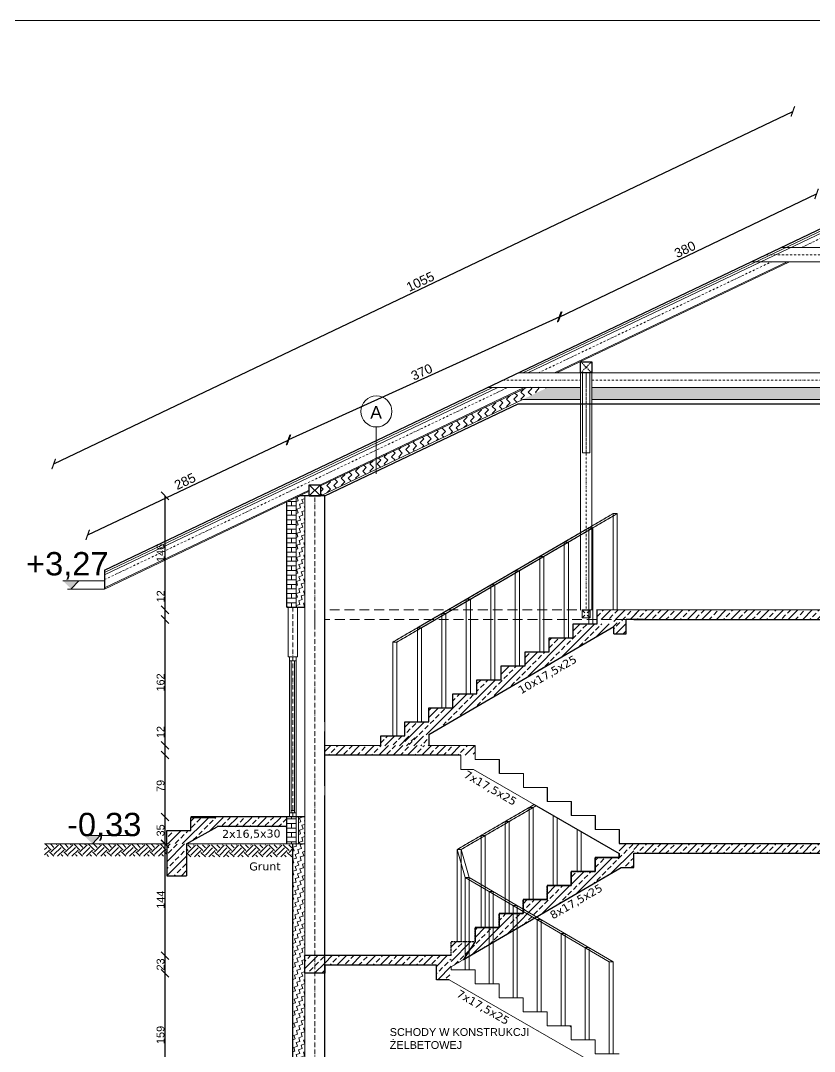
# Model space of a CAD drawing. Header units: millimetres. Extents: x -531 to 2763, y -585 to 1483.
# Drawn here: x -7 to 1013, y 157 to 1483 of the extents above; entities that cross this region are included whole.
import ezdxf
from ezdxf.enums import TextEntityAlignment as Align

# ---------------------------------------------------------------- set-up
doc = ezdxf.new("R2010")
doc.units = ezdxf.units.MM
for name, pattern in [('ACAD_ISO10W100', [18, 12, -3, 0, -3]), ('DASHEDX2', [1.5, 1, -0.5]), ('KRESKAKROPKAX2', [50.8, 25.4, -12.7, 0, -12.7]), ('KRESKOWA', [19.05, 12.7, -6.35])]:
    doc.linetypes.add(name, pattern=pattern)
for name, color, linetype, lineweight in [('52j - MURŁATA', 32, 'Continuous', 40), ('6b - MURŁATA', 5, 'Continuous', 25), ('6c - KLESZCZE', 53, 'Continuous', 25), ('6d - SŁUP', 5, 'Continuous', 25), ('6e - MIECZE', 153, 'KRESKOWA', 25), ('6f - PŁATEW', 41, 'Continuous', 25), ('KOMIN', 9, 'Continuous', 30), ('osie kleszczy', 63, 'KRESKAKROPKAX2', 13), ('osie mieczy', 153, 'KRESKAKROPKAX2', 13), ('osie pełnych', 113, 'KRESKAKROPKAX2', 13), ('osie płatwi', 41, 'KRESKAKROPKAX2', 13), ('osie słupów', 21, 'KRESKAKROPKAX2', 13), ('SCHODY', 5, 'Continuous', 30), ('wiązar pełny', 113, 'Continuous', 25)]:
    doc.layers.add(name, color=color, linetype=linetype, lineweight=lineweight)
for name, color, linetype in [('BALUSTRADA', 7, 'Continuous'), ('Detale', 240, 'Continuous'), ('Przekrój', 7, 'Continuous'), ('Wymiary', 254, 'Continuous')]:
    doc.layers.add(name, color=color, linetype=linetype)
doc.styles.add('Opisowy', font='arial.ttf')
doc.styles.get("Standard").update_dxf_attribs({"font": 'arial.ttf'})
doc.dimstyles.new('ISO-25', dxfattribs={"dimtxt": 2.5, "dimasz": 2.5, "dimexe": 1.25, "dimexo": 0.625, "dimtad": 1, "dimtxsty": 'Standard', "dimcen": 2.5, "dimadec": 0, "dimazin": 0, "dimtfac": 1, "dimtmove": 0, "dimatfit": 3, "dimfxl": 1, "dimarcsym": 0})

# ---------------------------------------------------------------- blocks, each defined once
blk = doc.blocks.new('_ArchTick')
at = {"color": 0, "linetype": 'ByBlock', "const_width": 0.15}
blk.add_lwpolyline([(-0.5, -0.5), (0.5, 0.5)], dxfattribs=at)
blk = doc.blocks.new('*D17')
at = {"layer": 'Defpoints', "color": 0, "transparency": 16777216}
for p in [(985.6, 1366.1), (1050.8, 1229.4), (100.7, 776.2)]:
    blk.add_point(p, dxfattribs=at)
at = {"layer": 'Wymiary', "color": 0, "lineweight": -2, "transparency": 16777216}
blk.add_line((35.5, 912.8), (985.6, 1366.1), dxfattribs=at)
at = {"layer": 'Wymiary', "color": 0, "lineweight": -2, "transparency": 16777216, "xscale": 10, "yscale": 10, "zscale": 10}
for p, rotation in [((985.6, 1366.1), 25.50550955168237), ((35.5, 912.8), 205.5055095516824)]:
    blk.add_blockref('_ArchTick', p, dxfattribs=dict(at, rotation=rotation))
at = {"layer": 'Wymiary', "color": 0, "lineweight": 13, "transparency": 16777216, "insert": (506.8, 1147.3), "char_height": 12, "attachment_point": 5, "rotation": 25.5055}
blk.add_mtext('1055', dxfattribs=at)
blk = doc.blocks.new('*D20')
at = {"layer": 'Defpoints', "color": 0, "transparency": 16777216}
for p in [(686.5, 1102.3), (712.7, 1044.4), (364, 886.2)]:
    blk.add_point(p, dxfattribs=at)
at = {"layer": 'Wymiary', "color": 0, "lineweight": -2, "transparency": 16777216}
blk.add_line((337.8, 944.1), (686.5, 1102.3), dxfattribs=at)
at = {"layer": 'Wymiary', "color": 0, "lineweight": -2, "transparency": 16777216, "xscale": 10, "yscale": 10, "zscale": 10}
for p, rotation in [((686.5, 1102.3), 24.39875955158865), ((337.8, 944.1), 204.3987595515887)]:
    blk.add_blockref('_ArchTick', p, dxfattribs=dict(at, rotation=rotation))
at = {"layer": 'Wymiary', "color": 0, "lineweight": 13, "transparency": 16777216, "insert": (508.6, 1031), "char_height": 12, "attachment_point": 5, "rotation": 24.3988}
blk.add_mtext('370', dxfattribs=at)
blk = doc.blocks.new('*D21')
at = {"layer": 'Defpoints', "color": 0, "transparency": 16777216}
for p in [(1016.1, 1260.1), (1043.6, 1202.8), (712.7, 1044.4)]:
    blk.add_point(p, dxfattribs=at)
at = {"layer": 'Wymiary', "color": 0, "lineweight": -2, "transparency": 16777216}
blk.add_line((685.3, 1101.7), (1016.1, 1260.1), dxfattribs=at)
at = {"layer": 'Wymiary', "color": 0, "lineweight": -2, "transparency": 16777216, "xscale": 10, "yscale": 10, "zscale": 10}
for p, rotation in [((1016.1, 1260.1), 25.59100271970251), ((685.3, 1101.7), 205.5910027197025)]:
    blk.add_blockref('_ArchTick', p, dxfattribs=dict(at, rotation=rotation))
at = {"layer": 'Wymiary', "color": 0, "lineweight": 13, "transparency": 16777216, "insert": (847, 1188.7), "char_height": 12, "attachment_point": 5, "rotation": 25.591}
blk.add_mtext('380', dxfattribs=at)
blk = doc.blocks.new('*D22')
at = {"layer": 'Defpoints', "color": 0, "transparency": 16777216}
for p in [(336.8, 943.6), (358.4, 898.1), (100.7, 776.2)]:
    blk.add_point(p, dxfattribs=at)
at = {"layer": 'Wymiary', "color": 0, "lineweight": -2, "transparency": 16777216}
blk.add_line((79.2, 821.7), (336.8, 943.6), dxfattribs=at)
at = {"layer": 'Wymiary', "color": 0, "lineweight": -2, "transparency": 16777216, "xscale": 10, "yscale": 10, "zscale": 10}
for p, rotation in [((336.8, 943.6), 25.32129196303314), ((79.2, 821.7), 205.3212919630332)]:
    blk.add_blockref('_ArchTick', p, dxfattribs=dict(at, rotation=rotation))
at = {"layer": 'Wymiary', "color": 0, "lineweight": 13, "transparency": 16777216, "insert": (204.3, 890.5), "char_height": 12, "attachment_point": 5, "rotation": 25.3213}
blk.add_mtext('285', dxfattribs=at)
blk = doc.blocks.new('*D23')
at = {"layer": 'Defpoints', "color": 0, "transparency": 16777216}
for p in [(1050.8, 1229.9), (-251, 47.9), (1050.8, 47.9)]:
    blk.add_point(p, dxfattribs=at)
at = {"layer": 'Wymiary', "color": 0, "lineweight": -2, "transparency": 16777216}
blk.add_line((-251, 1229.9), (-251, 47.9), dxfattribs=at)
at = {"layer": 'Wymiary', "color": 0, "lineweight": -2, "transparency": 16777216, "xscale": 10, "yscale": 10, "zscale": 10}
for p, rotation in [((-251, 1229.9), 90), ((-251, 47.9), 270)]:
    blk.add_blockref('_ArchTick', p, dxfattribs=dict(at, rotation=rotation))
at = {"layer": 'Wymiary', "color": 0, "lineweight": 13, "transparency": 16777216, "insert": (-259.7, 638.9), "char_height": 12, "attachment_point": 5, "rotation": 90}
blk.add_mtext('1180', dxfattribs=at)
blk = doc.blocks.new('_Oblique')
at = {"color": 0, "linetype": 'ByBlock', "lineweight": -2}
blk.add_line((-0.5, -0.5), (0.5, 0.5), dxfattribs=at)
blk = doc.blocks.new('*D49')
at = {"layer": 'Defpoints', "color": 0, "transparency": 16777216}
for p in [(1050.8, 1229.4), (-182.6, 776.2), (100.7, 776.2)]:
    blk.add_point(p, dxfattribs=at)
at = {"layer": 'Wymiary', "color": 0, "lineweight": -2, "transparency": 16777216}
blk.add_line((-182.6, 1229.4), (-182.6, 776.2), dxfattribs=at)
at = {"layer": 'Wymiary', "color": 0, "lineweight": -2, "transparency": 16777216, "xscale": 10, "yscale": 10, "zscale": 10}
for p, rotation in [((-182.6, 1229.4), 90), ((-182.6, 776.2), 270)]:
    blk.add_blockref('_Oblique', p, dxfattribs=dict(at, rotation=rotation))
at = {"layer": 'Wymiary', "color": 0, "transparency": 16777216, "insert": (-192.4, 1002.8), "char_height": 18, "attachment_point": 5, "rotation": 90}
blk.add_mtext('453', dxfattribs=at)
blk = doc.blocks.new('*D52')
at = {"layer": 'Defpoints', "color": 0, "transparency": 16777216}
for p in [(178.6, 257.9), (358.4, 257.9), (358.4, 99.4)]:
    blk.add_point(p, dxfattribs=at)
at = {"layer": 'Wymiary', "color": 0, "lineweight": -2, "transparency": 16777216}
blk.add_line((178.6, 99.4), (178.6, 257.9), dxfattribs=at)
at = {"layer": 'Wymiary', "color": 0, "lineweight": -2, "transparency": 16777216, "xscale": 10, "yscale": 10, "zscale": 10}
for p, rotation in [((178.6, 257.9), 90), ((178.6, 99.4), 270)]:
    blk.add_blockref('_Oblique', p, dxfattribs=dict(at, rotation=rotation))
at = {"layer": 'Wymiary', "color": 0, "transparency": 16777216, "insert": (172.9, 178.6), "char_height": 10, "attachment_point": 5, "rotation": 90}
blk.add_mtext('159', dxfattribs=at)
blk = doc.blocks.new('*D53')
at = {"layer": 'Defpoints', "color": 0, "transparency": 16777216}
for p in [(178.6, 280.6), (358.4, 280.6), (358.4, 257.9)]:
    blk.add_point(p, dxfattribs=at)
at = {"layer": 'Wymiary', "color": 0, "lineweight": -2, "transparency": 16777216}
blk.add_line((178.6, 257.9), (178.6, 280.6), dxfattribs=at)
at = {"layer": 'Wymiary', "color": 0, "lineweight": -2, "transparency": 16777216, "xscale": 10, "yscale": 10, "zscale": 10}
for p, rotation in [((178.6, 280.6), 90), ((178.6, 257.9), 270)]:
    blk.add_blockref('_Oblique', p, dxfattribs=dict(at, rotation=rotation))
at = {"layer": 'Wymiary', "color": 0, "transparency": 16777216, "insert": (172.9, 269.3), "char_height": 10, "attachment_point": 5, "rotation": 90}
blk.add_mtext('23', dxfattribs=at)
blk = doc.blocks.new('*D54')
at = {"layer": 'Defpoints', "color": 0, "transparency": 16777216}
for p in [(178.6, 424.4), (358.4, 424.4), (358.4, 280.6)]:
    blk.add_point(p, dxfattribs=at)
at = {"layer": 'Wymiary', "color": 0, "lineweight": -2, "transparency": 16777216}
blk.add_line((178.6, 280.6), (178.6, 424.4), dxfattribs=at)
at = {"layer": 'Wymiary', "color": 0, "lineweight": -2, "transparency": 16777216, "xscale": 10, "yscale": 10, "zscale": 10}
for p, rotation in [((178.6, 424.4), 90), ((178.6, 280.6), 270)]:
    blk.add_blockref('_Oblique', p, dxfattribs=dict(at, rotation=rotation))
at = {"layer": 'Wymiary', "color": 0, "transparency": 16777216, "insert": (173, 352.5), "char_height": 10, "attachment_point": 5, "rotation": 90}
blk.add_mtext('144', dxfattribs=at)
blk = doc.blocks.new('*D55')
at = {"layer": 'Defpoints', "color": 0, "transparency": 16777216}
for p in [(178.6, 459), (358.4, 459), (358.4, 424.3)]:
    blk.add_point(p, dxfattribs=at)
at = {"layer": 'Wymiary', "color": 0, "lineweight": -2, "transparency": 16777216}
blk.add_line((178.6, 424.3), (178.6, 459), dxfattribs=at)
at = {"layer": 'Wymiary', "color": 0, "lineweight": -2, "transparency": 16777216, "xscale": 10, "yscale": 10, "zscale": 10}
for p, rotation in [((178.6, 459), 90), ((178.6, 424.3), 270)]:
    blk.add_blockref('_Oblique', p, dxfattribs=dict(at, rotation=rotation))
at = {"layer": 'Wymiary', "color": 0, "transparency": 16777216, "insert": (172.9, 441.7), "char_height": 10, "attachment_point": 5, "rotation": 90}
blk.add_mtext('35', dxfattribs=at)
blk = doc.blocks.new('*D56')
at = {"layer": 'Defpoints', "color": 0, "transparency": 16777216}
for p in [(178.6, 538.5), (384.1, 538.5), (358.4, 459)]:
    blk.add_point(p, dxfattribs=at)
at = {"layer": 'Wymiary', "color": 0, "lineweight": -2, "transparency": 16777216}
blk.add_line((178.6, 459), (178.6, 538.5), dxfattribs=at)
at = {"layer": 'Wymiary', "color": 0, "lineweight": -2, "transparency": 16777216, "xscale": 10, "yscale": 10, "zscale": 10}
for p, rotation in [((178.6, 538.5), 90), ((178.6, 459), 270)]:
    blk.add_blockref('_Oblique', p, dxfattribs=dict(at, rotation=rotation))
at = {"layer": 'Wymiary', "color": 0, "transparency": 16777216, "insert": (172.9, 498.8), "char_height": 10, "attachment_point": 5, "rotation": 90}
blk.add_mtext('79', dxfattribs=at)
blk = doc.blocks.new('*D57')
at = {"layer": 'Defpoints', "color": 0, "transparency": 16777216}
for p in [(178.6, 550.9), (384.1, 550.9), (384.1, 538.5)]:
    blk.add_point(p, dxfattribs=at)
at = {"layer": 'Wymiary', "color": 0, "lineweight": -2, "transparency": 16777216}
for p, q in [((178.6, 550.9), (178.6, 575.4)), ((178.6, 538.5), (178.6, 550.9))]:
    blk.add_line(p, q, dxfattribs=at)
at = {"layer": 'Wymiary', "color": 0, "lineweight": -2, "transparency": 16777216, "xscale": 10, "yscale": 10, "zscale": 10}
for p, rotation in [((178.6, 550.9), 90), ((178.6, 538.5), 270)]:
    blk.add_blockref('_Oblique', p, dxfattribs=dict(at, rotation=rotation))
at = {"layer": 'Wymiary', "color": 0, "transparency": 16777216, "insert": (173, 568.1), "char_height": 10, "attachment_point": 5, "rotation": 90}
blk.add_mtext('12', dxfattribs=at)
blk = doc.blocks.new('*D58')
at = {"layer": 'Defpoints', "color": 0, "transparency": 16777216}
for p in [(178.6, 712.9), (384.1, 712.9), (384.1, 550.9)]:
    blk.add_point(p, dxfattribs=at)
at = {"layer": 'Wymiary', "color": 0, "lineweight": -2, "transparency": 16777216}
blk.add_line((178.6, 550.9), (178.6, 712.9), dxfattribs=at)
at = {"layer": 'Wymiary', "color": 0, "lineweight": -2, "transparency": 16777216, "xscale": 10, "yscale": 10, "zscale": 10}
for p, rotation in [((178.6, 712.9), 90), ((178.6, 550.9), 270)]:
    blk.add_blockref('_Oblique', p, dxfattribs=dict(at, rotation=rotation))
at = {"layer": 'Wymiary', "color": 0, "transparency": 16777216, "insert": (172.9, 631.9), "char_height": 10, "attachment_point": 5, "rotation": 90}
blk.add_mtext('162', dxfattribs=at)
blk = doc.blocks.new('*D59')
at = {"layer": 'Defpoints', "color": 0, "transparency": 16777216}
for p in [(178.6, 725.3), (384.1, 725.3), (384.1, 712.9)]:
    blk.add_point(p, dxfattribs=at)
at = {"layer": 'Wymiary', "color": 0, "lineweight": -2, "transparency": 16777216}
for p, q in [((178.6, 725.3), (178.6, 749.8)), ((178.6, 712.9), (178.6, 725.3))]:
    blk.add_line(p, q, dxfattribs=at)
at = {"layer": 'Wymiary', "color": 0, "lineweight": -2, "transparency": 16777216, "xscale": 10, "yscale": 10, "zscale": 10}
for p, rotation in [((178.6, 725.3), 90), ((178.6, 712.9), 270)]:
    blk.add_blockref('_Oblique', p, dxfattribs=dict(at, rotation=rotation))
at = {"layer": 'Wymiary', "color": 0, "transparency": 16777216, "insert": (173, 742.6), "char_height": 10, "attachment_point": 5, "rotation": 90}
blk.add_mtext('12', dxfattribs=at)
blk = doc.blocks.new('*D60')
at = {"layer": 'Defpoints', "color": 0, "transparency": 16777216}
for p in [(178.6, 871.8), (384.1, 871.8), (384.1, 725.3)]:
    blk.add_point(p, dxfattribs=at)
at = {"layer": 'Wymiary', "color": 0, "lineweight": -2, "transparency": 16777216}
blk.add_line((178.6, 725.3), (178.6, 871.8), dxfattribs=at)
at = {"layer": 'Wymiary', "color": 0, "lineweight": -2, "transparency": 16777216, "xscale": 10, "yscale": 10, "zscale": 10}
for p, rotation in [((178.6, 871.8), 90), ((178.6, 725.3), 270)]:
    blk.add_blockref('_Oblique', p, dxfattribs=dict(at, rotation=rotation))
at = {"layer": 'Wymiary', "color": 0, "transparency": 16777216, "insert": (172.9, 798.5), "char_height": 10, "attachment_point": 5, "rotation": 90}
blk.add_mtext('146', dxfattribs=at)

msp = doc.modelspace()

# ---------------------------------------------------------------- hatches: boundary and pattern name
at = {"lineweight": 18}
h = msp.add_hatch(dxfattribs=at)
h.set_pattern_fill('ZIGZAG', color=256, scale=2.059295, angle=45)
h.set_pattern_definition([(45, (-9294.5875, -3479.1974), (0, 9.2464987), [6.538262, -6.538262]), (135, (-9289.964, -3474.574), (-9.2464987, 0), [6.538262, -6.538262])])
h.paths.add_polyline_path([(670.55, 1011.133), (644.564, 1011.789), (378.436, 884.737), (378.436, 871.767)])
h = msp.add_hatch(dxfattribs=at)
h.set_pattern_fill('ZIGZAG', color=256, scale=2.059295, angle=22)
h.set_pattern_definition([(22, (-9288.9244, -3514.9405), (3.612895, 8.511447), [6.538262, -6.538262]), (112, (-9282.862, -3512.491), (-8.511447, 3.612895), [6.538262, -6.538262])])
h.paths.add_polyline_path([(712.745, 995.852), (712.745, 1011.297), (670.895, 1011.297), (638.523, 995.852)])
h.paths.add_polyline_path([(1373.483, 995.852), (1373.483, 1011.297), (727.16, 1011.297), (727.16, 995.852)])
h.paths.add_polyline_path([(1387.898, 1011.297), (1387.898, 995.852), (1463.416, 995.852), (1449.08, 1002.58), (1458.058, 1011.297)])
h = msp.add_hatch(dxfattribs=at)
h.set_pattern_fill('ZIGZAG', color=256, scale=1.544471, angle=18)
h.set_pattern_definition([(18, (-9290.017, -2266.5866), (3.148367, 6.179018), [4.9036964, -4.9036964]), (108, (-9285.353, -2265.0713), (-6.179018, 3.148367), [4.9036964, -4.9036964])])
h.paths.add_polyline_path([(358.358, 728.706), (357.781, 872.822), (347.032, 870.712), (347.032, 728.706)])
h = msp.add_hatch(dxfattribs=at)
h.set_pattern_fill('ZIGZAG', color=256, scale=1.544471, angle=18)
h.set_pattern_definition([(18, (-9286.818, -2679.341), (3.148367, 6.179018), [4.9036964, -4.9036964]), (108, (-9282.1543, -2677.826), (-6.179018, 3.148367), [4.9036964, -4.9036964])])
h.paths.add_polyline_path([(358.358, 424.312), (358.358, 459.005), (350.121, 459.012), (350.121, 424.449)])
h = msp.add_hatch(dxfattribs=at)
h.set_pattern_fill('ZIGZAG', color=256, scale=1.544471, angle=18)
h.set_pattern_definition([(18, (-9288.9244, -2688.9246), (3.148367, 6.179018), [4.9036964, -4.9036964]), (108, (-9284.2607, -2687.409), (-6.179018, 3.148367), [4.9036964, -4.9036964])])
h.paths.add_polyline_path([(358.358, 99.363), (358.372, 424.449), (342.927, 424.449), (342.914, 99.359)])
at = {"layer": 'KOMIN', "lineweight": 18}
h = msp.add_hatch(dxfattribs=at)
h.set_pattern_fill('AR-BRSTD', color=256, scale=0.08752, angle=180)
h.set_pattern_definition([(180, (-9288.9244, -3315.024), (-7e-16, -5.928765), []), (270, (-9288.924, -3315.024), (8.892036, -5.928765), [5.928765, -5.928765])])
h.paths.add_polyline_path([(347.032, 869.65), (335.191, 863.993), (335.191, 728.706), (347.032, 728.706)])
h = msp.add_hatch(dxfattribs=at)
h.set_pattern_fill('AR-BRSTD', color=256, scale=0.08752, angle=180)
h.set_pattern_definition([(180, (-9288.9244, -3397.1505), (-7e-16, -5.928765), []), (270, (-9288.924, -3397.1505), (8.892036, -5.928765), [5.928765, -5.928765])])
h.paths.add_polyline_path([(347.032, 459.012), (335.191, 459.012), (335.191, 424.449), (347.032, 424.449)])
at = {"layer": 'SCHODY', "lineweight": 18, "ltscale": 0.5}
h = msp.add_hatch(dxfattribs=at)
h.set_pattern_fill('ANSI33', color=256, scale=2.059295, angle=180)
h.set_pattern_definition([(225, (-8891.995, -3315.024), (9.246499, -9.246499), []), (225, (-8901.242, -3315.024), (9.246499, -9.246499), [6.538262, -3.269131])])
h.paths.add_polyline_path([(1037.926, 725.313), (734.061, 725.313), (734.061, 712.957), (1037.926, 712.957)])
at = {"layer": 'SCHODY', "lineweight": 13, "ltscale": 0.5}
h = msp.add_hatch(dxfattribs=at)
h.set_pattern_fill('ANSI33', color=256, scale=2.059295, angle=180)
h.set_pattern_definition([(225, (-8891.995, -3315.024), (9.246499, -9.246499), []), (225, (-8901.242, -3315.024), (9.246499, -9.246499), [6.538262, -3.269131])])
h.paths.add_polyline_path([(1037.926, 725.313), (781.029, 725.313), (781.029, 712.957), (1037.926, 712.957)])
at = {"layer": 'SCHODY', "lineweight": 18, "ltscale": 0.5}
h = msp.add_hatch(dxfattribs=at)
h.set_pattern_fill('ANSI33', color=256, scale=2.059295, angle=180)
h.set_pattern_definition([(225, (-9036.896, -2550.97), (9.246499, -9.246499), []), (225, (-9046.142, -2550.97), (9.246499, -9.246499), [6.538262, -3.269131])])
h.paths.add_polyline_path([(486.945, 563.144), (486.945, 581.162), (517.835, 581.162), (517.835, 599.181), (548.724, 599.181), (548.724, 617.2), (579.614, 617.2), (579.614, 635.219), (610.503, 635.219), (610.503, 653.238), (641.393, 653.238), (641.393, 671.257), (672.282, 671.257), (672.282, 689.275), (703.171, 689.275), (703.171, 707.294), (752.221, 707.294), (771.3, 712.954), (755.356, 703.653), (486.945, 548.839)])
h.paths.add_polyline_path([(497.242, 561.084), (495.183, 555.936), (493.123, 557.995)], flags=16)
h = msp.add_hatch(dxfattribs=at)
h.set_pattern_fill('ANSI33', color=256, scale=2.059295, angle=180)
h.set_pattern_definition([(225, (-8901.592, -2252.354), (9.246499, -9.246499), []), (225, (-8910.838, -2252.354), (9.246499, -9.246499), [6.538262, -3.269131])])
h.paths.add_polyline_path([(771.168, 712.877), (755.356, 712.64), (755.356, 694.497), (771.432, 694.497)])
h = msp.add_hatch(dxfattribs=at)
h.set_pattern_fill('ANSI33', color=256, scale=2.059295, angle=180)
h.set_pattern_definition([(225, (-9170, -3477.525), (9.246499, -9.246499), []), (225, (-9179.247, -3477.525), (9.246499, -9.246499), [6.538262, -3.269131])])
h.paths.add_polyline_path([(517.835, 562.812), (456.056, 562.812), (456.056, 550.457), (517.835, 550.457)])
h = msp.add_hatch(dxfattribs=at)
h.set_pattern_fill('ANSI33', color=256, scale=2.059295, angle=180)
h.set_pattern_definition([(225, (-9288.924, -3489.476), (9.246499, -9.246499), []), (225, (-9298.171, -3489.476), (9.246499, -9.246499), [6.538262, -3.269131])])
h.paths.add_polyline_path([(577.158, 550.861), (384.099, 550.861), (384.099, 538.506), (577.158, 538.506)])
h = msp.add_hatch(dxfattribs=at)
h.set_pattern_fill('ANSI33', color=256, scale=2.059295, angle=180)
h.set_pattern_definition([(225, (-9281.202, -2511.076), (9.246499, -9.246499), []), (225, (-9290.449, -2511.076), (9.246499, -9.246499), [6.538262, -3.269131])])
h.paths.add_polyline_path([(335.179, 446.071), (335.179, 458.427), (211.634, 458.427), (211.634, 441.438), (180.744, 441.438), (180.744, 424.449), (206.383, 424.449), (245.697, 446.071)])
h.paths.add_polyline_path([(350.121, 446.071), (350.121, 446.657), (347.032, 446.657), (347.032, 446.071)])
h = msp.add_hatch(dxfattribs=at)
h.set_pattern_fill('ANSI33', color=256, scale=2.059295, angle=180)
h.set_pattern_definition([(225, (-9281.202, -2477.098), (9.246499, -9.246499), []), (225, (-9290.449, -2477.098), (9.246499, -9.246499), [6.538262, -3.269131])])
h.paths.add_polyline_path([(206.383, 424.449), (180.744, 424.449), (180.744, 383.263), (206.383, 383.263)])
h = msp.add_hatch(dxfattribs=at)
h.set_pattern_fill('ANSI33', color=256, scale=2.059295, angle=180)
h.set_pattern_definition([(225, (-8977.572, -2833.535), (9.246499, -9.246499), []), (225, (-8986.819, -2833.535), (9.246499, -9.246499), [6.538262, -3.269131])])
h.paths.add_polyline_path([(546.269, 280.579), (546.269, 298.598), (577.158, 298.598), (577.158, 316.617), (608.048, 316.617), (608.048, 334.635), (638.937, 334.635), (638.937, 352.654), (669.827, 352.654), (669.827, 370.673), (700.716, 370.673), (700.716, 388.692), (731.606, 388.692), (731.606, 406.711), (762.495, 406.711), (762.495, 424.73), (781.029, 424.73), (781.029, 393.84), (765.041, 393.84), (546.269, 266.275)])
h.paths.add_polyline_path([(556.565, 278.52), (554.506, 273.371), (552.447, 275.431)], flags=16)
h = msp.add_hatch(dxfattribs=at)
h.set_pattern_fill('ANSI33', color=256, scale=2.059295, angle=180)
h.set_pattern_definition([(225, (-8891.995, -3615.607), (9.246499, -9.246499), []), (225, (-8901.242, -3615.607), (9.246499, -9.246499), [6.538262, -3.269131])])
h.paths.add_polyline_path([(1037.926, 424.73), (781.029, 424.73), (781.029, 412.374), (1037.926, 412.374)])
h = msp.add_hatch(dxfattribs=at)
h.set_pattern_fill('ANSI33', color=256, scale=2.059295, angle=180)
h.set_pattern_definition([(225, (-9288.924, -2688.925), (9.246499, -9.246499), []), (225, (-9298.171, -2688.925), (9.246499, -9.246499), [6.538262, -3.269131])])
h.paths.add_polyline_path([(384.099, 280.579), (358.358, 280.579), (358.358, 257.927), (384.099, 257.927)])
at = {"layer": 'Wymiary', "lineweight": 13}
h = msp.add_hatch(color=256, dxfattribs=at)
h.dxf.hatch_style = 1
h.paths.add_polyline_path([(68.042, 762.624), (47.192, 762.624), (58.148, 752.171)])
h = msp.add_hatch(color=256, dxfattribs=at)
h.dxf.hatch_style = 1
h.paths.add_polyline_path([(95.357, 434.903), (74.507, 434.903), (85.463, 424.449)])
at = {"layer": 'Wymiary', "lineweight": 18, "ltscale": 0.5}
h = msp.add_hatch(dxfattribs=at)
h.set_pattern_fill('EARTH', color=256, scale=2.059295, angle=45)
h.set_pattern_definition([(45, (-9281.202, -2477.808), (0, 18.492997), [13.076524, -13.076524]), (45, (-9284.67, -2474.341), (0, 18.492997), [13.076524, -13.076524]), (45, (-9288.137, -2470.873), (0, 18.492997), [13.076524, -13.076524]), (135, (-9288.137, -2468.562), (-18.492997, 0), [13.076524, -13.076524]), (135, (-9284.67, -2465.094), (-18.492997, 0), [13.076524, -13.076524]), (135, (-9281.202, -2461.627), (-18.492997, 0), [13.076524, -13.076524])])
h.paths.add_polyline_path([(180.744, 423.955), (23.723, 423.739), (23.723, 408.294), (180.744, 408.511)])
h = msp.add_hatch(dxfattribs=at)
h.set_pattern_fill('EARTH', color=256, scale=2.059295, angle=45)
h.set_pattern_definition([(45, (-9049.531, -2478.433), (0, 18.492997), [13.076524, -13.076524]), (45, (-9052.999, -2474.966), (0, 18.492997), [13.076524, -13.076524]), (45, (-9056.466, -2471.499), (0, 18.492997), [13.076524, -13.076524]), (135, (-9056.466, -2469.187), (-18.492997, 0), [13.076524, -13.076524]), (135, (-9052.999, -2465.72), (-18.492997, 0), [13.076524, -13.076524]), (135, (-9049.531, -2462.252), (-18.492997, 0), [13.076524, -13.076524])])
h.paths.add_polyline_path([(342.914, 423.09), (206.383, 423.078), (206.383, 407.633), (342.914, 407.645)])

# ---------------------------------------------------------------- linework, layer by layer
at = {"layer": '52j - MURŁATA', "lineweight": 25, "ltscale": 10}
for p, q in [((364.021, 871.767), (364.021, 886.182)), ((364.021, 886.182), (378.436, 886.182)), ((378.436, 886.182), (378.436, 871.767)), ((364.021, 871.767), (378.436, 871.767))]:
    msp.add_line(p, q, dxfattribs=at)
at = {"layer": '52j - MURŁATA', "lineweight": 13, "ltscale": 10}
for p, q in [((378.436, 886.182), (364.021, 871.767)), ((364.021, 886.182), (378.436, 871.767))]:
    msp.add_line(p, q, dxfattribs=at)
at = {"layer": '6b - MURŁATA', "lineweight": 13, "ltscale": 0.5}
msp.add_line((378.436, 871.767), (364.021, 871.767), dxfattribs=at)
at = {"layer": '6c - KLESZCZE', "lineweight": 13}
for p, q in [((970.722, 1191.246), (1130.87, 1191.246)), ((931.875, 1172.712), (960.924, 1172.712)), ((960.924, 1172.712), (1169.717, 1172.712)), ((632.392, 1029.831), (712.745, 1029.831)), ((727.16, 1029.831), (1244.885, 1029.831)), ((593.545, 1011.297), (712.745, 1011.297)), ((727.16, 1011.297), (849.233, 1011.297)), ((849.233, 1011.297), (1251.113, 1011.297)), ((638.523, 995.852), (712.745, 995.852)), ((727.16, 995.852), (1373.483, 995.852))]:
    msp.add_line(p, q, dxfattribs=at)
at = {"layer": '6d - SŁUP', "linetype": 'ByBlock', "lineweight": 13}
for p, q in [((712.745, 1029.946), (712.745, 725.018)), ((727.16, 1029.831), (727.16, 725.018))]:
    msp.add_line(p, q, dxfattribs=at)
at = {"layer": '6d - SŁUP', "linetype": 'KRESKOWA', "lineweight": 13}
for p, q in [((1717.493, 725.313), (384.099, 725.313)), ((1743.234, 712.877), (384.099, 712.877))]:
    msp.add_line(p, q, dxfattribs=at)
at = {"layer": '6d - SŁUP', "lineweight": 13}
for p, q in [((714.952, 725.018), (718.452, 721.518)), ((714.952, 715.018), (718.452, 718.518)), ((721.452, 721.518), (724.952, 725.018)), ((721.452, 718.518), (724.952, 715.018))]:
    msp.add_line(p, q, dxfattribs=at)
msp.add_lwpolyline([(714.952, 715.018), (724.952, 715.018), (724.952, 725.018), (714.952, 725.018)], close=True, dxfattribs=at)
at = {"layer": '6e - MIECZE', "linetype": 'ByBlock', "lineweight": 13, "ltscale": 0.1}
for p, q in [((715.319, 1029.946), (715.319, 926.981)), ((724.586, 1029.946), (724.586, 926.981))]:
    msp.add_line(p, q, dxfattribs=at)
at = {"layer": '6e - MIECZE', "linetype": 'ByBlock', "lineweight": 13}
msp.add_line((715.319, 926.981), (724.586, 926.981), dxfattribs=at)
at = {"layer": '6f - PŁATEW', "lineweight": 25}
for p, q in [((712.745, 1029.946), (712.745, 1044.361)), ((712.745, 1044.361), (727.16, 1044.361)), ((727.16, 1044.361), (727.16, 1029.946)), ((727.16, 1029.946), (712.745, 1029.946))]:
    msp.add_line(p, q, dxfattribs=at)
at = {"layer": 'BALUSTRADA', "linetype": 'DASHEDX2', "lineweight": 18, "ltscale": 0.5}
for p, q in [((565.921, 738.87), (754.762, 849.028)), ((571.167, 738.87), (760.007, 849.028)), ((534.448, 720.511), (723.288, 830.668)), ((539.693, 720.511), (728.534, 830.668)), ((502.974, 702.151), (691.815, 812.308)), ((508.22, 702.151), (697.061, 812.308)), ((471.501, 683.792), (660.341, 793.949)), ((471.501, 683.792), (660.341, 793.949)), ((476.746, 683.792), (665.587, 793.949)), ((476.746, 683.792), (665.587, 793.949)), ((553.991, 417.007), (653.295, 474.934)), ((559.14, 417.007), (655.885, 473.442))]:
    msp.add_line(p, q, dxfattribs=at)
at = {"layer": 'BALUSTRADA', "lineweight": 13, "ltscale": 0.5}
for p, q in [((336.993, 664.942), (348.834, 664.942)), ((358.358, 424.312), (342.914, 424.312)), ((384.176, 424.312), (384.099, 424.312)), ((564.288, 380.97), (553.991, 417.007)), ((569.436, 380.97), (559.14, 417.007)), ((749.624, 272.857), (564.288, 380.97)), ((569.436, 380.97), (754.773, 272.857))]:
    msp.add_line(p, q, dxfattribs=at)
at = {"layer": 'BALUSTRADA', "linetype": 'DASHEDX2', "lineweight": 18, "ltscale": 0.5}
for points in [[(754.762, 725.313), (754.762, 849.028), (760.007, 849.028), (760.007, 725.313)], [(723.288, 707.294), (723.288, 830.668), (728.534, 830.668), (728.534, 707.294)], [(691.815, 689.275), (691.815, 812.308), (697.061, 812.308), (697.061, 689.275)], [(691.815, 689.275), (691.815, 812.308), (697.061, 812.308), (697.061, 689.275)], [(660.341, 671.257), (660.341, 793.949), (665.587, 793.949), (665.587, 671.257)], [(660.341, 671.257), (660.341, 793.949), (665.587, 793.949), (665.587, 671.257)], [(660.341, 671.257), (660.341, 793.949), (665.587, 793.949), (665.587, 671.257)], [(628.868, 653.238), (628.868, 775.589), (634.114, 775.589), (634.114, 653.238)], [(628.868, 654.941), (628.868, 775.589), (634.114, 775.589), (634.114, 653.238)], [(597.395, 635.219), (597.395, 757.23), (602.64, 757.23), (602.64, 635.219)], [(565.921, 617.2), (565.921, 738.87), (571.167, 738.87), (571.167, 617.2)], [(534.448, 599.181), (534.448, 720.511), (539.693, 720.511), (539.693, 599.181)], [(502.974, 581.162), (502.974, 702.151), (508.22, 702.151), (508.22, 581.162)], [(471.501, 563.144), (471.501, 683.792), (476.746, 683.792), (476.746, 563.144), (471.501, 563.144)], [(646.66, 352.654), (646.66, 471.064), (651.808, 471.064), (651.808, 352.654), (646.66, 352.654)], [(615.77, 334.635), (615.77, 453.045), (620.918, 453.045), (620.918, 334.635), (615.77, 334.635)], [(677.549, 370.673), (677.549, 460.959)], [(682.697, 457.993), (682.697, 370.673), (677.549, 370.673)], [(708.438, 388.692), (708.438, 443.161)], [(713.587, 440.195), (713.587, 388.692), (708.438, 388.692)], [(584.881, 316.617), (584.881, 435.026), (590.029, 435.026), (590.029, 316.617), (584.881, 316.617)], [(553.991, 298.598), (553.991, 417.007), (559.14, 417.007), (559.14, 298.598), (553.991, 298.598)]]:
    msp.add_lwpolyline(points, dxfattribs=at)
at = {"layer": 'BALUSTRADA', "linetype": 'DASHEDX2', "lineweight": 13, "ltscale": 0.5}
msp.add_lwpolyline([(723.288, 707.294), (723.288, 830.668), (728.534, 830.668), (728.534, 707.294)], dxfattribs=at)
at = {"layer": 'BALUSTRADA', "lineweight": 13, "ltscale": 0.5}
for points in [[(569.436, 550.861), (564.288, 550.861)], [(600.325, 532.843), (595.177, 532.843)], [(692.994, 478.786), (687.846, 478.786)], [(723.883, 460.767), (718.735, 460.767)], [(754.773, 442.748), (749.624, 442.748)], [(564.288, 262.56), (564.288, 380.97), (569.436, 380.97), (569.436, 262.56), (564.288, 262.56)], [(595.177, 244.541), (595.177, 362.951), (600.325, 362.951), (600.325, 244.541), (595.177, 244.541)], [(626.067, 226.522), (626.067, 344.932), (631.215, 344.932), (631.215, 226.522), (626.067, 226.522)], [(656.956, 208.504), (656.956, 326.913), (662.104, 326.913), (662.104, 208.504), (656.956, 208.504)], [(687.846, 190.485), (687.846, 308.894), (692.994, 308.894), (692.994, 190.485), (687.846, 190.485)], [(718.735, 172.466), (718.735, 290.875), (723.883, 290.875), (723.883, 172.466), (718.735, 172.466)], [(749.624, 154.447), (749.624, 272.857), (754.773, 272.857), (754.773, 154.447), (749.624, 154.447)]]:
    msp.add_lwpolyline(points, dxfattribs=at)
at = {"layer": 'Detale', "lineweight": 13}
msp.add_line((449.926, 899.998), (449.926, 960.384), dxfattribs=at)
msp.add_circle((450.297, 980.38), 20, dxfattribs=at)
at = {"layer": 'osie kleszczy', "lineweight": 13, "ltscale": 0.1}
for p, q in [((950.987, 1181.83), (1150.606, 1181.83)), ((612.969, 1020.564), (712.745, 1020.564)), ((727.16, 1020.564), (854.134, 1020.564)), ((854.134, 1020.564), (1247.459, 1020.564))]:
    msp.add_line(p, q, dxfattribs=at)
at = {"layer": 'osie mieczy', "lineweight": 13, "ltscale": 0.1}
msp.add_line((719.952, 926.981), (719.952, 1029.946), dxfattribs=at)
at = {"layer": 'osie pełnych', "lineweight": 13, "ltscale": 0.1}
for p, q in [((996.948, 1191.246), (1050.796, 1216.912)), ((658.289, 1029.831), (958.063, 1172.712)), ((100.711, 764.072), (619.404, 1011.297)), ((671.04, 1011.366), (675.157, 1011.297))]:
    msp.add_line(p, q, dxfattribs=at)
at = {"layer": 'osie płatwi', "lineweight": 13, "ltscale": 0.05}
for p, q in [((712.745, 1044.361), (727.16, 1029.946)), ((712.745, 1029.946), (727.16, 1044.361))]:
    msp.add_line(p, q, dxfattribs=at)
at = {"layer": 'osie słupów', "lineweight": 13, "ltscale": 0.1}
msp.add_line((719.952, 1029.946), (719.952, 725.018), dxfattribs=at)
at = {"layer": 'Przekrój', "lineweight": 25, "ltscale": 0.5}
for p, q in [((335.191, 728.706), (335.191, 863.993)), ((384.099, 871.767), (351.464, 871.767)), ((384.099, 581.162), (384.099, 871.767)), ((384.099, 498.791), (384.099, 568.807)), ((384.099, 280.579), (384.099, 486.508)), ((335.179, 424.449), (335.179, 459.012)), ((342.914, 99.361), (342.914, 424.312)), ((384.099, 129.221), (384.099, 280.579))]:
    msp.add_line(p, q, dxfattribs=at)
at = {"layer": 'Przekrój', "lineweight": 13}
msp.add_line((347.032, 728.706), (347.032, 869.65), dxfattribs=at)
at = {"layer": 'Przekrój', "lineweight": 13, "ltscale": 0.5}
for p, q in [((358.358, 498.791), (358.358, 871.767)), ((384.099, 821.07), (384.099, 826.123)), ((336.993, 664.942), (336.993, 728.706)), ((348.834, 664.942), (348.834, 728.706)), ((338.795, 459.012), (338.795, 664.942)), ((347.032, 459.012), (347.032, 664.942)), ((358.358, 519.384), (358.358, 663.534)), ((384.099, 581.162), (384.099, 663.534)), ((347.032, 659.794), (338.795, 659.794)), ((340.854, 464.161), (340.854, 659.794)), ((344.973, 464.161), (344.973, 659.794)), ((384.099, 568.88), (384.099, 630.659)), ((358.358, 280.579), (358.358, 610.066)), ((358.358, 486.508), (358.358, 556.524)), ((384.099, 486.508), (384.099, 556.524)), ((347.032, 464.161), (338.795, 464.161)), ((344.973, 467.25), (340.854, 467.25)), ((347.032, 424.449), (347.032, 459.012)), ((350.121, 424.449), (350.121, 459.012)), ((180.744, 424.449), (23.723, 424.449)), ((358.358, 424.449), (206.383, 424.449)), ((358.358, 129.221), (358.358, 280.579))]:
    msp.add_line(p, q, dxfattribs=at)
at = {"layer": 'Przekrój', "linetype": 'ACAD_ISO10W100', "lineweight": 13, "ltscale": 0.5}
for p, q in [((371.229, 99.361), (371.229, 871.767)), ((342.914, 459.012), (342.914, 728.706))]:
    msp.add_line(p, q, dxfattribs=at)
at = {"layer": 'Przekrój'}
msp.add_line((336.993, 728.706), (335.191, 728.706), dxfattribs=at)
at = {"layer": 'Przekrój', "lineweight": 25}
msp.add_line((335.191, 728.706), (358.358, 728.706), dxfattribs=at)
at = {"layer": 'Przekrój', "lineweight": 25, "ltscale": 0.5}
msp.add_lwpolyline([(384.099, 268.223), (384.099, 257.927), (358.358, 257.927), (358.358, 280.579)], dxfattribs=at)
at = {"layer": 'SCHODY', "lineweight": 25}
for p, q in [((734.061, 707.294), (734.061, 725.313)), ((703.171, 689.275), (703.171, 707.294)), ((703.171, 707.294), (734.061, 707.294)), ((755.356, 694.497), (755.356, 703.653)), ((781.029, 712.957), (1037.926, 712.957)), ((672.282, 671.257), (672.357, 689.275)), ((672.357, 689.275), (703.171, 689.275)), ((641.393, 653.238), (641.393, 671.257)), ((641.393, 671.257), (672.282, 671.257)), ((610.503, 635.219), (610.503, 653.238)), ((610.503, 653.238), (641.393, 653.238)), ((579.614, 617.2), (579.614, 635.219)), ((579.614, 635.219), (610.503, 635.219)), ((548.724, 599.181), (548.724, 617.2)), ((548.724, 617.2), (579.614, 617.2)), ((517.835, 581.162), (517.835, 599.181)), ((517.835, 599.181), (548.724, 599.181)), ((486.945, 563.144), (486.945, 581.162)), ((486.945, 581.162), (517.835, 581.162)), ((456.056, 550.861), (456.056, 563.144)), ((456.056, 563.144), (486.945, 563.144)), ((517.835, 565.099), (517.835, 550.861)), ((558.957, 538.506), (384.099, 538.506)), ((180.744, 424.449), (180.744, 383.263)), ((206.383, 424.449), (206.383, 383.263)), ((762.495, 424.73), (1037.926, 424.73)), ((781.029, 412.374), (1037.926, 412.374)), ((180.744, 383.263), (206.383, 383.263)), ((546.269, 280.579), (358.358, 280.579)), ((527.735, 268.223), (384.099, 268.223))]:
    msp.add_line(p, q, dxfattribs=at)
at = {"layer": 'SCHODY', "lineweight": 13}
for p, q in [((734.061, 725.313), (764.95, 725.313)), ((764.95, 725.313), (1037.926, 725.313)), ((764.95, 725.313), (1037.926, 725.313)), ((781.029, 712.957), (1037.926, 712.957)), ((456.056, 550.861), (384.099, 550.861)), ((456.056, 550.861), (384.099, 550.861)), ((456.056, 550.861), (384.099, 550.861)), ((577.491, 550.861), (517.835, 550.861)), ((577.158, 550.861), (517.835, 550.861)), ((577.158, 550.861), (517.835, 550.861)), ((575.08, 519.972), (762.495, 411.985)), ((653.295, 474.934), (762.495, 412.014)), ((543.858, 249.69), (731.606, 141.511))]:
    msp.add_line(p, q, dxfattribs=at)
at = {"layer": 'SCHODY', "lineweight": 25, "ltscale": 0.5}
for p, q in [((358.358, 459.012), (211.634, 459.012)), ((206.383, 424.449), (245.697, 446.071)), ((335.179, 446.657), (245.697, 446.657))]:
    msp.add_line(p, q, dxfattribs=at)
at = {"layer": 'SCHODY', "linetype": 'DASHEDX2', "lineweight": 13}
msp.add_line((546.269, 266.275), (764.953, 393.84), dxfattribs=at)
at = {"layer": 'SCHODY', "linetype": 'Continuous', "lineweight": 18, "ltscale": 0.5}
for p, q in [((393.537, 280.579), (384.099, 271.141)), ((412.03, 280.579), (399.674, 268.223)), ((402.784, 280.579), (401.406, 279.202)), ((421.277, 280.579), (417.588, 276.89)), ((430.523, 280.579), (418.167, 268.223)), ((438.392, 279.202), (433.769, 274.578)), ((449.016, 280.579), (436.66, 268.223)), ((467.509, 280.579), (455.153, 268.223)), ((458.263, 280.579), (456.885, 279.202)), ((476.756, 280.579), (473.067, 276.89)), ((486.002, 280.579), (473.646, 268.223)), ((493.871, 279.202), (489.248, 274.578)), ((504.495, 280.579), (492.139, 268.223)), ((522.988, 280.579), (510.632, 268.223)), ((513.742, 280.579), (512.364, 279.202)), ((541.481, 280.579), (527.735, 266.833)), ((532.235, 280.579), (528.546, 276.89)), ((392.16, 269.955), (390.428, 268.223)), ((399.095, 276.89), (394.471, 272.267)), ((415.276, 274.578), (410.653, 269.955)), ((431.457, 272.267), (427.414, 268.223)), ((447.639, 269.955), (445.907, 268.223)), ((454.574, 276.89), (449.95, 272.267)), ((470.755, 274.578), (466.132, 269.955)), ((486.936, 272.267), (482.893, 268.223)), ((503.118, 269.955), (501.386, 268.223)), ((510.053, 276.89), (505.429, 272.267)), ((526.234, 274.578), (521.611, 269.955)), ((546.269, 266.874), (529.085, 249.69)), ((535.48, 265.332), (530.857, 260.709)), ((542.415, 272.267), (537.792, 267.643)), ((546.269, 276.12), (544.727, 274.578)), ((528.546, 258.397), (527.735, 257.587)), ((544.727, 256.085), (540.104, 251.462))]:
    msp.add_line(p, q, dxfattribs=at)
at = {"layer": 'SCHODY', "linetype": 'Continuous', "lineweight": 13, "ltscale": 0.5}
for p, q in [((588.662, 244.541), (588.648, 244.527)), ((700.716, 190.158), (699.606, 189.048)), ((657.997, 184.425), (657.679, 184.107))]:
    msp.add_line(p, q, dxfattribs=at)
at = {"layer": 'SCHODY', "lineweight": 13}
for points in [[(371.229, 702.661), (371.229, 702.661), (371.229, 725.313)], [(600.325, 532.843), (577.158, 532.843), (577.158, 550.861), (546.269, 550.861)], [(575.08, 519.972), (558.957, 519.972), (558.957, 538.506)], [(793.717, 424.73), (762.828, 424.73), (762.828, 442.748), (731.938, 442.748), (731.938, 460.767), (701.049, 460.767), (701.049, 478.786), (670.159, 478.786), (670.159, 496.805), (639.27, 496.805), (639.27, 514.824), (608.381, 514.824), (608.381, 532.843), (577.491, 532.843), (577.491, 536.557)], [(608.048, 514.824), (608.048, 532.843)], [(762.495, 424.73), (762.495, 442.748), (731.606, 442.748), (731.606, 460.767), (700.716, 460.767), (700.716, 478.786), (669.827, 478.786), (669.827, 496.805)], [(762.495, 154.447), (731.606, 154.447), (731.606, 172.466), (700.716, 172.466), (700.716, 190.485), (669.827, 190.485), (669.827, 208.504), (638.937, 208.504), (638.937, 226.522), (608.048, 226.522), (608.048, 244.541), (577.158, 244.541), (577.158, 262.56), (546.269, 262.56), (546.269, 266.275)]]:
    msp.add_lwpolyline(points, dxfattribs=at)
at = {"layer": 'SCHODY', "linetype": 'DASHEDX2', "lineweight": 13}
for points in [[(548.724, 599.181), (548.724, 617.2), (579.614, 617.2), (579.614, 635.219), (610.503, 635.219), (610.503, 653.238), (641.393, 653.238), (641.393, 671.257), (672.282, 671.257), (672.282, 689.275), (703.171, 689.275), (703.171, 707.294), (734.061, 707.294), (734.061, 725.313), (764.95, 725.313)], [(456.056, 550.861), (456.056, 563.144), (486.945, 563.144), (486.945, 581.162), (517.835, 581.162), (517.835, 599.181), (548.724, 599.181), (548.724, 604.484)]]:
    msp.add_lwpolyline(points, dxfattribs=at)
at = {"layer": 'SCHODY', "lineweight": 25, "ltscale": 0.5}
for points in [[(657.842, 646.77), (755.356, 703.653)], [(793.717, 712.957), (793.717, 713.031), (771.432, 713.031)], [(517.835, 565.099), (674.814, 656.671)], [(653.295, 474.934), (762.495, 412.014), (762.495, 406.711), (731.606, 406.711), (731.606, 388.692), (700.716, 388.692), (700.716, 370.673), (669.827, 370.673), (669.827, 352.654), (638.937, 352.654), (638.937, 334.635), (608.048, 334.635), (608.048, 316.617), (577.158, 316.617), (577.158, 298.598), (562.384, 275.675), (764.953, 393.84)], [(180.744, 424.449), (180.744, 441.438), (211.634, 441.438), (211.634, 458.427), (242.523, 458.427)]]:
    msp.add_lwpolyline(points, dxfattribs=at)
at = {"layer": 'SCHODY', "lineweight": 25}
for points in [[(755.356, 694.497), (771.432, 694.497), (771.432, 713.031)], [(764.953, 393.84), (781.029, 393.84), (781.029, 412.374)], [(543.858, 249.69), (527.735, 249.69), (527.735, 268.223)]]:
    msp.add_lwpolyline(points, dxfattribs=at)
at = {"layer": 'SCHODY', "lineweight": 13, "ltscale": 0.5}
for points in [[(771.168, 712.877), (771.432, 713.031)], [(672.616, 687.56), (672.357, 687.56), (672.357, 689.275)], [(672.616, 687.711), (672.616, 687.56)], [(672.282, 674.887), (672.357, 674.844)], [(600.325, 532.843), (577.158, 532.843), (577.158, 550.861), (546.269, 550.861)], [(608.048, 514.824), (608.048, 532.843)], [(764.953, 424.73), (762.495, 424.73), (762.495, 442.748), (731.606, 442.748), (731.606, 460.767), (700.716, 460.767), (700.716, 478.786), (669.827, 478.786), (669.827, 496.805)]]:
    msp.add_lwpolyline(points, dxfattribs=at)
at = {"layer": 'SCHODY', "linetype": 'DASHEDX2', "lineweight": 25}
msp.add_lwpolyline([(546.269, 280.579), (546.269, 298.598), (577.158, 298.598), (577.158, 316.617), (608.048, 316.617), (608.048, 334.635), (638.937, 334.635), (638.937, 352.654), (669.827, 352.654), (669.827, 370.673), (700.716, 370.673), (700.716, 388.692), (731.606, 388.692), (731.606, 406.711), (762.495, 406.711), (762.495, 412.014)], dxfattribs=at)
at = {"layer": 'wiązar pełny', "lineweight": 25}
for p, q in [((100.711, 776.169), (1050.796, 1229.449)), ((384.099, 871.767), (632.448, 990.252)), ((632.448, 990.252), (1373.483, 990.252))]:
    msp.add_line(p, q, dxfattribs=at)
at = {"layer": 'wiązar pełny', "lineweight": 13}
for p, q in [((638.387, 1029.831), (1050.126, 1226.269)), ((645.126, 1029.831), (1049.827, 1222.911)), ((679.128, 1029.831), (978.213, 1172.712)), ((682.33, 1029.831), (981.415, 1172.712)), ((100.711, 773.309), (599.54, 1011.297)), ((100.711, 770.094), (606.279, 1011.297)), ((378.436, 884.652), (643.534, 1011.297)), ((378.436, 886.182), (640.332, 1011.297)), ((670.895, 1011.297), (671.04, 1011.366)), ((378.436, 871.767), (638.523, 995.852)), ((100.711, 753.505), (364.021, 879.296)), ((100.711, 751.975), (364.021, 877.766))]:
    msp.add_line(p, q, dxfattribs=at)
at = {"layer": 'wiązar pełny', "lineweight": 25, "ltscale": 0.5}
msp.add_line((100.711, 776.169), (100.711, 751.975), dxfattribs=at)
at = {"layer": 'Wymiary', "lineweight": 13}
for p, q in [((47.192, 762.624), (68.042, 762.624)), ((47.192, 762.624), (100.711, 762.624)), ((68.042, 762.624), (58.148, 752.171)), ((100.711, 751.975), (53.265, 751.975)), ((74.507, 434.903), (95.357, 434.903)), ((74.507, 434.903), (135.291, 434.903)), ((95.357, 434.903), (85.463, 424.449))]:
    msp.add_line(p, q, dxfattribs=at)
msp.add_lwpolyline([(2762.979, 1482.919), (2762.979, -584.855), (-530.69, -584.855), (-530.69, 1482.919)], close=True, dxfattribs=at)

# ---------------------------------------------------------------- texts
at = {"layer": 'Detale', "lineweight": 13}
msp.add_text('A', height=16, dxfattribs=at).set_placement((449.915, 979.248), align=Align.MIDDLE)
at = {"layer": 'SCHODY', "lineweight": 13, "char_height": 10.29648, "width": 69.74668, "attachment_point": 3, "style": 'Opisowy'}
for s, insert, rotation in [('\\pxqc;{\\fVerdana|b0|i0|c238|p34;10x17,5x25}', (697.64, 664.008), 30.099923), ('\\pxqc;{\\fVerdana|b0|i0|c238|p34;7x17,5x25}', (629.67, 483.42), 330.144694), ('{\\fVerdana|b0|i0|c238|p34;2x16,5x30}', (327.081, 442.842), 0.466781), ('{\\fVerdana|b0|i0|c238|p34;Grunt}', (327.081, 400.749), 0.466781), ('\\pxqc;{\\fVerdana|b0|i0|c238|p34;8x17,5x25}', (734.694, 372.218), 30.099923), ('\\pxqc;{\\fVerdana|b0|i0|c238|p34;7x17,5x25}', (620.335, 201.479), 330.144694)]:
    msp.add_mtext(s, dxfattribs=dict(at, insert=insert, rotation=rotation))
at = {"layer": 'SCHODY', "lineweight": 13, "insert": (467.466, 187.354), "char_height": 10, "attachment_point": 1}
msp.add_mtext_dynamic_manual_height_columns('SCHODY W KONSTRUKCJI ŻELBETOWEJ', width=239.7328, gutter_width=60, heights=[0], dxfattribs=at)
at = {"layer": 'Wymiary', "lineweight": 13}
for s, p in [('+3,27', (53.022, 781.974)), ('-0,33', (100.473, 446.664))]:
    msp.add_text(s, height=30, dxfattribs=at).set_placement(p, align=Align.MIDDLE)

# ---------------------------------------------------------------- dimensions: what is measured, and where the dimension line sits
for p1, p2, distance, text, picture, middle in [((100.711, 776.169), (1050.796, 1229.449), 151.429, '1055', '*D17', (506.834, 1147.266)), ((712.745, 1044.361), (1043.589, 1202.811), 63.572, '380', '*D21', (846.979, 1188.706)), ((364.021, 886.182), (712.745, 1044.361), 63.573, '370', '*D20', (508.557, 1031.027)), ((100.711, 776.169), (358.387, 898.089), 50.4, '285', '*D22', (204.304, 890.485))]:
    dim = msp.add_aligned_dim(p1=p1, p2=p2, distance=distance, text=text, dimstyle='ISO-25', override={"dimtxt": 12, "dimasz": 10, "dimgap": 2.5, "dimblk1": 'ArchTick', "dimblk2": 'ArchTick', "dimsah": 1, "dimse1": 1, "dimse2": 1}, dxfattribs=at)
    dim.commit()
    dim.dimension.update_dxf_attribs({"geometry": picture, "text_midpoint": middle})
dim = msp.add_linear_dim(base=(-251.045, 47.879), p1=(1050.767, 1229.863), p2=(1050.767, 47.879), angle=90, text='1180', dimstyle='ISO-25', override={"dimtxt": 12, "dimasz": 10, "dimgap": 2.5, "dimblk1": 'ArchTick', "dimblk2": 'ArchTick', "dimsah": 1, "dimse1": 1, "dimse2": 1}, dxfattribs=at)
dim.commit()
dim.dimension.update_dxf_attribs({"geometry": '*D23', "text_midpoint": (-259.672, 638.871)})
at = {"layer": 'Wymiary'}
for base, p1, p2, text, override, picture, middle in [((-182.625, 776.169), (1050.796, 1229.449), (100.711, 776.169), '453', {"dimtxt": 18, "dimasz": 10, "dimblk1": 'Oblique', "dimblk2": 'Oblique', "dimsah": 1, "dimse1": 1, "dimse2": 1}, '*D49', (-192.447, 1002.809)), ((178.646, 871.767), (384.099, 725.313), (384.099, 871.767), '146', {"dimtxt": 10, "dimasz": 10, "dimblk1": 'Oblique', "dimblk2": 'Oblique', "dimsah": 1, "dimse1": 1, "dimse2": 1}, '*D60', (172.915, 798.54)), ((178.646, 725.313), (384.099, 712.877), (384.099, 725.313), '12', {"dimtxt": 10, "dimasz": 10, "dimblk1": 'Oblique', "dimblk2": 'Oblique', "dimsah": 1, "dimse1": 1, "dimse2": 1}, '*D59', (173, 742.579)), ((178.646, 712.877), (384.099, 550.861), (384.099, 712.877), '162', {"dimtxt": 10, "dimasz": 10, "dimblk1": 'Oblique', "dimblk2": 'Oblique', "dimsah": 1, "dimse1": 1, "dimse2": 1}, '*D58', (172.915, 631.869)), ((178.646, 550.861), (384.099, 538.506), (384.099, 550.861), '12', {"dimtxt": 10, "dimasz": 10, "dimblk1": 'Oblique', "dimblk2": 'Oblique', "dimsah": 1, "dimse1": 1, "dimse2": 1}, '*D57', (173, 568.127)), ((178.646, 538.506), (358.358, 459.012), (384.099, 538.506), '79', {"dimtxt": 10, "dimasz": 10, "dimblk1": 'Oblique', "dimblk2": 'Oblique', "dimsah": 1, "dimse1": 1, "dimse2": 1}, '*D56', (172.915, 498.759)), ((178.646, 459.012), (358.358, 424.312), (358.358, 459.012), '35', {"dimtxt": 10, "dimasz": 10, "dimblk1": 'Oblique', "dimblk2": 'Oblique', "dimsah": 1, "dimse1": 1, "dimse2": 1}, '*D55', (172.912, 441.662)), ((178.646, 424.449), (358.358, 280.579), (358.358, 424.449), '144', {"dimtxt": 10, "dimasz": 10, "dimblk1": 'Oblique', "dimblk2": 'Oblique', "dimsah": 1, "dimse1": 1, "dimse2": 1}, '*D54', (173, 352.514)), ((178.646, 280.579), (358.358, 257.927), (358.358, 280.579), '23', {"dimtxt": 10, "dimasz": 10, "dimblk1": 'Oblique', "dimblk2": 'Oblique', "dimsah": 1, "dimse1": 1, "dimse2": 1}, '*D53', (172.912, 269.253)), ((178.646, 257.927), (358.358, 99.361), (358.358, 257.927), '159', {"dimtxt": 10, "dimasz": 10, "dimblk1": 'Oblique', "dimblk2": 'Oblique', "dimsah": 1, "dimse1": 1, "dimse2": 1}, '*D52', (172.915, 178.644))]:
    dim = msp.add_linear_dim(base=base, p1=p1, p2=p2, angle=90, text=text, dimstyle='ISO-25', override=override, dxfattribs=at)
    dim.commit()
    dim.dimension.update_dxf_attribs({"geometry": picture, "text_midpoint": middle})

doc.saveas('drawing.dxf')
